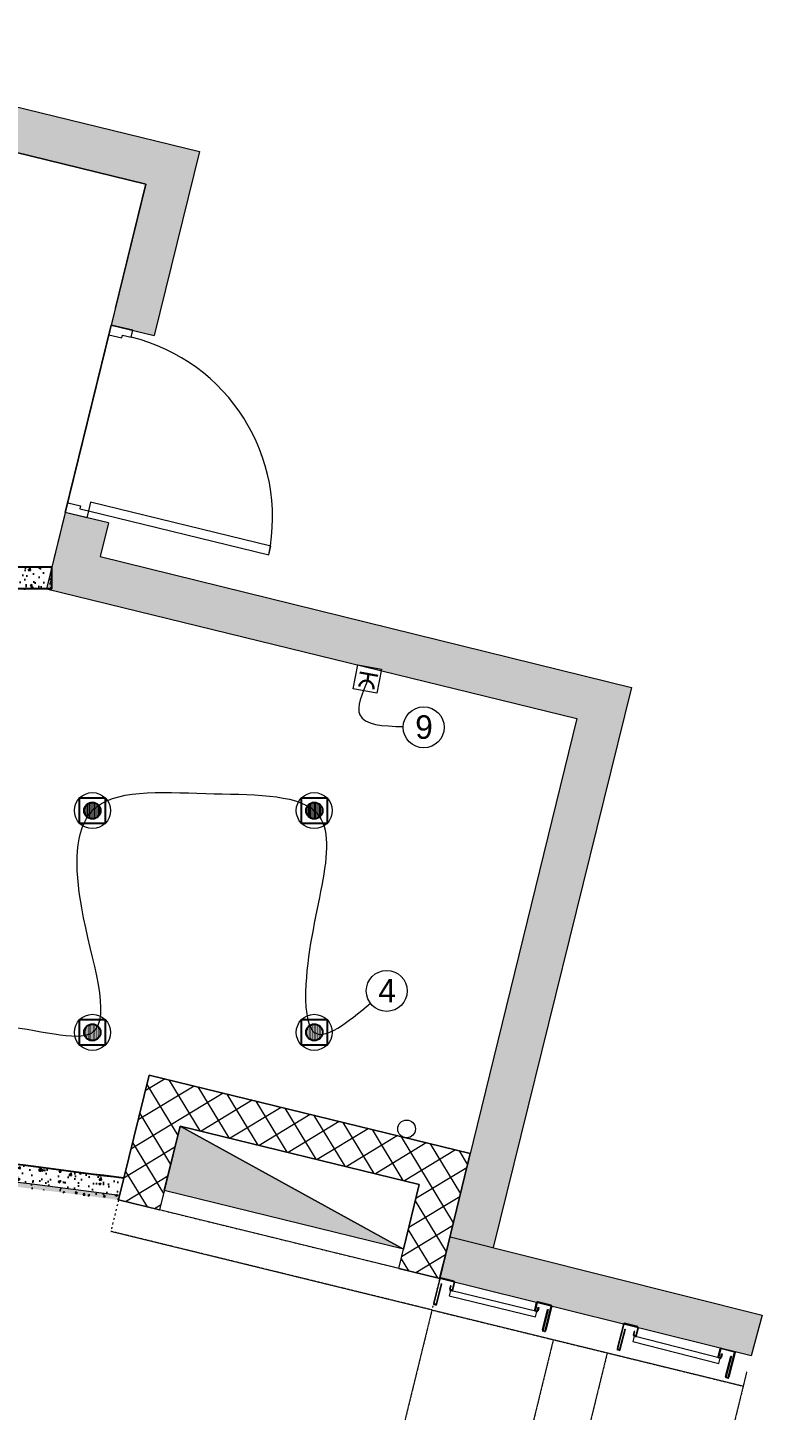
# Model space of a CAD drawing. Header units: millimetres. Extents: x 346472 to 732256, y -34068 to -15883.
# Drawn here: x 569158 to 572468, y -29360 to -23124 of the extents above; entities that cross this region are included whole.
import ezdxf

# ---------------------------------------------------------------- set-up
doc = ezdxf.new("R2010")
doc.units = ezdxf.units.MM
doc.header["$LTSCALE"] = 7
doc.linetypes.add('AED-090-P-CRL2$0$ACAD_ISO03W100', pattern=[30, 12, -18])
doc.linetypes.add('HIDDEN', pattern=[0.375, 0.25, -0.125])
for name, color, linetype in [('1', 1, 'Continuous'), ('1_AVT', 1, 'Continuous'), ('1建筑平面', 7, 'Continuous'), ('AED-090-P-PL02-N$0$0_fsbracket', 1, 'Continuous'), ('LD_light', 253, 'Continuous'), ('WALL', 7, 'Continuous'), ('walls', 7, 'Continuous')]:
    doc.layers.add(name, color=color, linetype=linetype)
for name, color, linetype, lineweight in [('AED-090-P-CRL2$0$HoseReel', 1, 'Continuous', 13), ('EA7 CEILING', 251, 'Continuous', 9), ('EA7 furniture', 7, 'Continuous', 5), ('LIGHTING LAY OUT', 1, 'Continuous', 18), ('QUOTE', 251, 'Continuous', 5), ('连线', 3, 'Continuous', 0)]:
    doc.layers.add(name, color=color, linetype=linetype, lineweight=lineweight)
doc.styles.get("Standard").update_dxf_attribs({"font": 'STKaiti.ttf'})

# ---------------------------------------------------------------- blocks, each defined once
blk = doc.blocks.new('12333')
at = {"layer": 'LD_light'}
h = blk.add_hatch(dxfattribs=at)
h.set_pattern_fill('DOTS', color=6, scale=90.551181, angle=-90, style=0)
h.set_pattern_definition([(270, (572990.7953, 65339.9095), (5.65944882, -2.8297244), [0, -5.65944882])])
h.paths.add_polyline_path([(568486.6, -26655.3, 1), (568412.2, -26655.3, 1)])
at = {"layer": 'LD_light', "color": 6, "elevation": -2.1}
blk.add_lwpolyline([(568506.9, -26597.8), (568506.9, -26712.8), (568391.9, -26712.8), (568391.9, -26597.8)], close=True, dxfattribs=at)
at = {"layer": 'LD_light', "color": 6}
blk.add_circle((568449.4, -26655.3, -2.1), 37.2, dxfattribs=at)
at = {"layer": 'QUOTE', "color": 6, "lineweight": 5}
blk.add_circle((568449.4, -26655.3, -2.1), 81.3, dxfattribs=at)

msp = doc.modelspace()

# ---------------------------------------------------------------- hatches: boundary and pattern name
at = {"layer": 'AED-090-P-CRL2$0$HoseReel', "lineweight": 5, "extrusion": (0.000187716, -0.000339531, 1)}
msp.add_hatch(color=0, dxfattribs=at).paths.add_polyline_path([(570851.2, -28632.9), (569773, -28369), (569844.3, -28077.6)])
at = {"layer": 'EA7 furniture', "lineweight": 5}
h = msp.add_hatch(color=0, dxfattribs=at)
h.dxf.hatch_style = 1
h.paths.add_polyline_path([(568857.6, -28300.7), (568855.5, -28320.6, -0.002651), (569567.1, -28411.3), (569571.9, -28391.8, 0.00266)])
at = {"layer": 'walls', "lineweight": 5}
h = msp.add_hatch(color=0, dxfattribs=at)
h.dxf.hatch_style = 1
h.paths.add_polyline_path([(557066, -18524.4), (556788.5, -18626.5), (557469.9, -20895.5), (557760.7, -27889.8), (557960.5, -27881.2), (557669.7, -20887.2), (562797.1, -22142.1), (562797.1, -21936.2), (557717.3, -20693)])
h.paths.add_polyline_path([(562797.1, -21936.2), (562797.1, -22142.1), (569689.9, -23829.2), (569552.9, -24389), (569534.2, -24465.4), (569631.4, -24489.1), (569728.5, -24512.9), (569931.7, -23682.4)])
h.paths.add_polyline_path([(569484.8, -25508.5), (569521.7, -25358), (569327.4, -25310.4), (569243, -25655.3), (571632.5, -26240.1), (571101.1, -28411.3), (571308.6, -28411.3), (571878.6, -26099.6)])
h.paths.add_polyline_path([(571308.6, -28411.3), (571101.1, -28411.3), (571060.6, -28576.7), (571255.7, -28625.8)])
h.paths.add_polyline_path([(571061.3, -28576.9), (571039, -28665), (571015.5, -28761.2), (571014.4, -28765.5), (572417.9, -29114.1), (572468.4, -28931)])
at = {"layer": 'walls'}
h = msp.add_hatch(dxfattribs=at)
h.set_pattern_fill('AR-CONC', color=256, scale=0.5)
h.paths.add_polyline_path([(568349.4, -25555.3), (569265.3, -25555.3), (569265.3, -25655.3), (568349.4, -25655.3)])
h = msp.add_hatch(dxfattribs=at)
h.set_pattern_fill('AR-CONC', color=256, scale=0.5)
h.paths.add_polyline_path([(568867.8, -28221.3), (568865.9, -28221.1), (568857.6, -28300.7, -0.00266), (569571.9, -28391.8), (569591, -28313.6, 0.002691)])
h = msp.add_hatch(dxfattribs=at)
h.set_pattern_fill('AR-CONC', color=256, scale=0.5)
h.paths.add_polyline_path([(568857.6, -28300.7), (568855.5, -28320.6, -0.002651), (569567.1, -28411.3), (569571.9, -28391.8, 0.00266)])

# ---------------------------------------------------------------- linework, layer by layer
at = {"layer": '1', "color": 0, "lineweight": 5}
msp.add_line((569531.4, -28557, -0.2), (569531.4, -28557, -0.2), dxfattribs=at)
msp.add_circle((570865.5, -28090.8, -0.6), 40, dxfattribs=at)
msp.add_arc((560655.2, -95470.1, -0.2), 67668.4, 82.428099, 84.645908, dxfattribs=at)
at = {"layer": '1_AVT', "color": 0, "lineweight": 5, "extrusion": (0.000187716, -0.000339531, 1)}
for p, q in [((569705, -27847.9, -0.2), (569567.1, -28411.3, -0.4)), ((571152.3, -28202.2, -0.6), (569705, -27847.9, -0.2)), ((569844.4, -28077.7, -0.3), (569751.6, -28456.5, -0.4)), ((570922.5, -28341.5, -0.6), (569844.4, -28077.7, -0.3)), ((571014.4, -28765.5, -0.8), (571152.3, -28202.2, -0.6)), ((570829.8, -28720.4, -0.7), (570922.5, -28341.5, -0.6)), ((569567.1, -28411.3, -0.8), (569751.6, -28456.5, -0.8)), ((570829.8, -28720.4, -0.7), (571014.4, -28765.5, -0.8))]:
    msp.add_line(p, q, dxfattribs=at)
at = {"layer": '1建筑平面', "color": 0, "linetype": 'HIDDEN', "lineweight": 5}
for p, q in [((570979.7, -28907.4, -0.8), (570130.8, -32375.6, -0.8)), ((570979.7, -28907.4, -0.8), (572382.2, -29250.6, -0.8)), ((571526.6, -29041.2, -0.3), (570704.3, -32401, -0.3)), ((571769.5, -29100.7, -0.3), (570983.7, -32311, -0.3)), ((572398, -29186.4, -0.3), (571680.2, -32119.2, -0.3))]:
    msp.add_line(p, q, dxfattribs=at)
at = {"layer": 'AED-090-P-CRL2$0$HoseReel', "color": 0, "linetype": 'Continuous', "lineweight": 5, "extrusion": (0.000187716, -0.000339531, 1)}
for p, q in [((569776.7, -27865.5, -0.2), (569687.4, -27919.7, -0.2)), ((569793.7, -27869.6, -0.2), (569933, -28099.4, -0.3)), ((570038.4, -27929.6, -0.3), (569623.4, -28181.4, -0.3)), ((569907.6, -27897.5, -0.3), (569655.4, -28050.5, -0.3)), ((569694.7, -27890.1, -0.2), (569834, -28119.8, -0.3)), ((569924.5, -27901.7, -0.3), (570063.9, -28131.4, -0.4)), ((570055.3, -27933.7, -0.3), (570194.7, -28163.4, -0.4)), ((570169.3, -27961.6, -0.3), (569939.5, -28101, -0.3)), ((570300.1, -27993.6, -0.4), (570070.4, -28133, -0.4)), ((570186.2, -27965.7, -0.3), (570325.6, -28195.4, -0.4)), ((570317, -27997.7, -0.4), (570456.4, -28227.5, -0.5)), ((569662.6, -28020.9, -0.3), (569802, -28250.7, -0.4)), ((570430.9, -28025.6, -0.4), (570201.2, -28165, -0.4)), ((570561.8, -28057.6, -0.4), (570332.1, -28197, -0.4)), ((570447.9, -28029.8, -0.4), (570587.3, -28259.5, -0.5)), ((570578.7, -28061.8, -0.4), (570718.1, -28291.5, -0.5)), ((570692.6, -28089.7, -0.5), (570462.9, -28229.1, -0.5)), ((570823.5, -28121.7, -0.5), (570593.7, -28261.1, -0.5)), ((570709.6, -28093.8, -0.5), (570848.9, -28323.5, -0.6)), ((569821.1, -28172.8, -0.3), (569591.3, -28312.2, -0.3)), ((569630.6, -28151.8, -0.3), (569770, -28381.5, -0.4)), ((570954.3, -28153.7, -0.5), (570724.6, -28293.1, -0.6)), ((570840.4, -28125.8, -0.5), (571075.9, -28514, -0.7)), ((571085.2, -28185.7, -0.6), (570855.4, -28325.1, -0.6)), ((570971.2, -28157.9, -0.6), (571107.9, -28383.2, -0.7)), ((571102.1, -28189.9, -0.6), (571140, -28252.3, -0.6)), ((569598.6, -28282.6, -0.3), (569695.8, -28442.8, -0.4)), ((569789, -28303.7, -0.4), (569598.8, -28419.1, -0.4)), ((571136.7, -28265.9, -0.6), (570906.9, -28405.3, -0.6)), ((569757, -28434.5, -0.4), (569729.7, -28451.1, -0.4)), ((571104.6, -28396.7, -0.7), (570874.9, -28536.1, -0.7)), ((570904.5, -28415.1, -0.6), (571043.9, -28644.9, -0.7)), ((571072.6, -28527.6, -0.7), (570842.9, -28667, -0.7)), ((570872.5, -28546, -0.7), (571004.2, -28763, -0.8)), ((570840.5, -28676.8, -0.7), (570873.4, -28731, -0.7)), ((571040.6, -28658.4, -0.7), (570907.3, -28739.3, -0.7))]:
    msp.add_line(p, q, dxfattribs=at)
at = {"layer": 'AED-090-P-CRL2$0$HoseReel', "color": 0, "lineweight": 5, "extrusion": (0.000187716, -0.000339531, 1)}
for p, q in [((569773, -28369.1, -0.4), (569844.4, -28077.7, -0.3)), ((569773, -28369.1, -0.4), (569844.4, -28077.7, -0.3)), ((569844.4, -28077.7, -0.3), (570922.5, -28341.5, -0.6)), ((570851.2, -28632.9, -0.7), (569844.4, -28077.7, -0.3)), ((569844.4, -28077.7, -0.3), (570851.2, -28632.9, -0.7)), ((570851.2, -28632.9, -0.7), (569773, -28369.1, -0.4)), ((570851.2, -28632.9, -0.7), (569773, -28369.1, -0.4)), ((570922.5, -28341.5, -0.6), (570851.2, -28632.9, -0.7))]:
    msp.add_line(p, q, dxfattribs=at)
at = {"layer": 'AED-090-P-CRL2$0$HoseReel', "color": 0, "linetype": 'AED-090-P-CRL2$0$ACAD_ISO03W100', "lineweight": 5, "ltscale": 0.1, "extrusion": (0.000187716, -0.000339531, 1)}
for p, q in [((569567.1, -28411.3, -0.8), (569532.4, -28553.1, -0.8)), ((570815.8, -28716.9, -0.7), (569751.6, -28456.5, -0.4))]:
    msp.add_line(p, q, dxfattribs=at)
at = {"layer": 'AED-090-P-CRL2$0$HoseReel', "color": 0, "linetype": 'HIDDEN', "lineweight": 5, "extrusion": (0.00021446, -0.000323304, 1)}
msp.add_line((570979.7, -28907.4, -0.2), (569532.4, -28553.1, 0.2), dxfattribs=at)
at = {"layer": 'AED-090-P-CRL2$0$HoseReel', "color": 0, "linetype": 'AED-090-P-CRL2$0$ACAD_ISO03W100', "lineweight": 5, "ltscale": 0.1, "extrusion": (0.00021446, -0.000323304, 1)}
msp.add_line((571014.3, -28766, -0.8), (570979.7, -28907.4, -0.8), dxfattribs=at)
at = {"layer": 'AED-090-P-PL02-N$0$0_fsbracket', "color": 0, "lineweight": 5, "extrusion": (-0.035899, -0.14847, 0.988265)}
for p, q in [((571014.4, -28765.5, -0.8), (570987.1, -28876.9, -18.5)), ((570990, -28877.6, -18.5), (571017.3, -28766.2, -0.8)), ((571021.2, -28788.1, -3.9), (570998.8, -28879.7, -18.5)), ((571001.7, -28880.5, -18.5), (571024.1, -28788.8, -3.9)), ((571003.7, -28809.2, -7.7), (571003, -28812.1, -8.2)), ((571019.1, -28765.2, -0.5), (571078.3, -28779.7, -0.6)), ((571079.1, -28776.8, -0.1), (571019.8, -28762.3, -0.1)), ((571063, -28798.3, -3.9), (571059.3, -28813.2, -6.3)), ((571062.2, -28813.9, -6.3), (571065.9, -28799, -3.9)), ((571065.9, -28799, -3.9), (571063, -28798.3, -3.9)), ((571079.4, -28781.5, -0.8), (571071, -28816, -6.3)), ((571073.9, -28816.7, -6.3), (571082.4, -28782.2, -0.8)), ((571062.6, -28818.6, -7), (571068.5, -28820, -7)), ((571069.2, -28817.1, -6.5), (571063.4, -28815.7, -6.5)), ((571443, -28907, -6.5), (571451.5, -28872.5, -1)), ((571515.5, -28886.6, -0.8), (571456.2, -28872.1, -0.7)), ((571456.9, -28869.2, -0.3), (571516.2, -28883.7, -0.3)), ((570985.6, -28881.1, -19.2), (570996.3, -28883.7, -19.2)), ((570997, -28880.8, -18.7), (570991.1, -28879.4, -18.7)), ((571454.4, -28873.2, -1), (571445.9, -28907.7, -6.5)), ((571452.2, -28913.8, -7.1), (571446.3, -28912.4, -7.1)), ((571447, -28909.5, -6.7), (571452.9, -28911, -6.7)), ((571454.7, -28909.9, -6.5), (571458.3, -28895, -4.1)), ((571461.2, -28895.7, -4.1), (571457.6, -28910.6, -6.5)), ((571458.3, -28895, -4.1), (571461.2, -28895.7, -4.1)), ((571477.7, -28996.9, -18.7), (571500.1, -28905.2, -4.1)), ((571503, -28905.9, -4.1), (571480.6, -28997.6, -18.7)), ((571489.3, -28999.7, -18.7), (571516.6, -28888.4, -1)), ((571519.5, -28889.1, -1), (571492.2, -29000.5, -18.7)), ((571508.8, -28932.8, -7.9), (571508.1, -28935.7, -8.4)), ((571491.6, -29004.9, -19.4), (571481, -29002.3, -19.4)), ((571481.7, -28999.4, -18.9), (571487.5, -29000.8, -18.9))]:
    msp.add_line(p, q, dxfattribs=at)
at = {"layer": 'AED-090-P-PL02-N$0$0_fsbracket', "color": 0, "lineweight": 5, "extrusion": (-0.037476, -0.148079, 0.988265)}
for p, q in [((571842.3, -28970.7, -0.8), (571813.9, -29081.8, -18.5)), ((571816.8, -29082.5, -18.5), (571845.2, -28971.5, -0.8)), ((571848.9, -28993.3, -3.9), (571825.5, -29084.7, -18.5)), ((571828.4, -29085.5, -18.5), (571851.8, -28994.1, -3.9)), ((571847, -28970.4, -0.5), (571906.1, -28985.5, -0.6)), ((571906.9, -28982.6, -0.1), (571847.8, -28967.5, -0.1)), ((571907.2, -28987.3, -0.8), (571898.4, -29021.8, -6.3)), ((571901.3, -29022.5, -6.3), (571910.1, -28988.1, -0.8)), ((571831.2, -29014.3, -7.7), (571830.4, -29017.1, -8.2)), ((571890.6, -29004, -3.9), (571886.8, -29018.8, -6.3)), ((571889.7, -29019.6, -6.3), (571893.5, -29004.7, -3.9)), ((571890, -29024.2, -7), (571895.8, -29025.7, -7)), ((571893.5, -29004.7, -3.9), (571890.6, -29004, -3.9)), ((571896.6, -29022.9, -6.5), (571890.8, -29021.4, -6.5)), ((571812.3, -29085.9, -19.2), (571823, -29088.7, -19.2)), ((571823.7, -29085.8, -18.7), (571817.9, -29084.3, -18.7)), ((572269.4, -29116.8, -6.5), (572278.3, -29082.3, -1)), ((572281.2, -29083, -1), (572272.3, -29117.5, -6.5)), ((572278.5, -29123.7, -7.1), (572272.7, -29122.2, -7.1)), ((572273.4, -29119.3, -6.7), (572279.2, -29120.8, -6.7)), ((572281.1, -29119.7, -6.5), (572284.9, -29104.9, -4.1)), ((572342.1, -29097.1, -0.8), (572283, -29082, -0.7)), ((572283.7, -29079.1, -0.3), (572342.8, -29094.2, -0.3)), ((572287.8, -29105.6, -4.1), (572284, -29120.5, -6.5)), ((572284.9, -29104.9, -4.1), (572287.8, -29105.6, -4.1)), ((572303.1, -29207, -18.7), (572326.5, -29115.6, -4.1)), ((572329.4, -29116.3, -4.1), (572306, -29207.7, -18.7)), ((572314.7, -29210, -18.7), (572343.2, -29098.9, -1)), ((572346.1, -29099.7, -1), (572317.6, -29210.7, -18.7)), ((572334.9, -29143.2, -7.9), (572334.2, -29146.1, -8.4)), ((572317, -29215.1, -19.4), (572306.4, -29212.4, -19.4)), ((572307.1, -29209.5, -18.9), (572312.9, -29211, -18.9))]:
    msp.add_line(p, q, dxfattribs=at)
at = {"layer": 'AED-090-P-PL02-N$0$0_fsbracket', "color": 0, "lineweight": 5, "extrusion": (-0.035899, -0.14847, 0.988265), "elevation": -16228.5}
for points in [[(561793.2, 104971.6), (561796.2, 104971.6)], [(562289.2, 104970.3), (562286.2, 104970.3)]]:
    msp.add_lwpolyline(points, dxfattribs=at)
msp.add_lwpolyline([(562241.1, 104950.4), (561841.1, 104951.5), (561841, 104926.5), (562241, 104925.4)], close=True, dxfattribs=at)
at = {"layer": 'AED-090-P-PL02-N$0$0_fsbracket', "color": 0, "lineweight": 5, "extrusion": (-0.037476, -0.148079, 0.988265), "elevation": -17141}
for points in [[(561484.3, 110875.4), (561487.3, 110875.4)], [(561980.3, 110874.1), (561977.3, 110874.1)]]:
    msp.add_lwpolyline(points, dxfattribs=at)
msp.add_lwpolyline([(561932.2, 110854.2), (561532.2, 110855.3), (561532.2, 110830.3), (561932.2, 110829.2)], close=True, dxfattribs=at)
at = {"layer": 'AED-090-P-PL02-N$0$0_fsbracket', "color": 0, "lineweight": 5, "extrusion": (-0.035899, -0.14847, 0.988265)}
for centre, radius, start, end in [((561785.7, 104992.2, -16228.5), 4.5, 89.84321, 179.84318), ((561785.7, 104992.2, -16228.5), 1.5, 89.84321, 179.84318), ((561846.7, 104992, -16228.5), 1.5, 359.84307, 89.84321), ((561846.7, 104992, -16228.5), 4.5, 359.84318, 89.84307), ((561840.6, 104956, -16228.5), 4.5, 179.84318, 269.84307), ((561840.6, 104956, -16228.5), 1.5, 179.84318, 269.84321), ((561846.6, 104956, -16228.5), 4.5, 269.84307, 359.84318), ((561846.6, 104956, -16228.5), 1.5, 269.84307, 359.84307), ((562235.7, 104990.9, -16228.5), 4.5, 89.84307, 179.84307), ((562235.7, 104990.9, -16228.5), 1.5, 89.84307, 179.84318), ((561785.4, 104876.2, -16228.5), 4.5, 179.84318, 269.84307), ((561785.4, 104876.2, -16228.5), 1.5, 179.84318, 269.84307), ((561791.4, 104876.1, -16228.5), 4.5, 269.84321, 359.84318), ((561791.4, 104876.1, -16228.5), 1.5, 269.84321, 359.84318), ((562235.6, 104954.9, -16228.5), 4.5, 179.84307, 269.84307), ((562235.6, 104954.9, -16228.5), 1.5, 179.84307, 269.84307), ((562241.6, 104954.9, -16228.5), 4.5, 269.84307, 359.84307), ((562241.6, 104954.9, -16228.5), 1.5, 269.84307, 359.84307), ((562296.7, 104990.8, -16228.5), 1.5, 359.84307, 89.84307), ((562296.7, 104990.8, -16228.5), 4.5, 359.84307, 89.84307), ((562290.4, 104874.8, -16228.5), 4.5, 179.84307, 269.84307), ((562290.4, 104874.8, -16228.5), 1.5, 179.84307, 269.84307), ((562296.4, 104874.8, -16228.5), 4.5, 269.84321, 359.84307), ((562296.4, 104874.8, -16228.5), 1.5, 269.84321, 359.84307)]:
    msp.add_arc(centre, radius, start, end, dxfattribs=at)
at = {"layer": 'AED-090-P-PL02-N$0$0_fsbracket', "color": 0, "lineweight": 5, "extrusion": (-0.037476, -0.148079, 0.988265)}
for centre, radius, start, end in [((561476.9, 110895.9, -17141), 4.5, 89.84321, 179.84318), ((561476.9, 110895.9, -17141), 1.5, 89.84321, 179.84318), ((561537.9, 110895.8, -17141), 1.5, 359.84307, 89.84321), ((561537.9, 110895.8, -17141), 4.5, 359.84318, 89.84307), ((561531.8, 110859.8, -17141), 4.5, 179.84318, 269.84307), ((561531.8, 110859.8, -17141), 1.5, 179.84318, 269.84321), ((561537.8, 110859.8, -17141), 4.5, 269.84307, 359.84318), ((561537.8, 110859.8, -17141), 1.5, 269.84307, 359.84307), ((561476.5, 110779.9, -17141), 4.5, 179.84318, 269.84307), ((561476.5, 110779.9, -17141), 1.5, 179.84318, 269.84307), ((561482.5, 110779.9, -17141), 4.5, 269.84321, 359.84318), ((561482.5, 110779.9, -17141), 1.5, 269.84321, 359.84318), ((561926.8, 110858.7, -17141), 4.5, 179.84307, 269.84307), ((561926.8, 110858.7, -17141), 1.5, 179.84307, 269.84307), ((561926.9, 110894.7, -17141), 4.5, 89.84307, 179.84307), ((561932.8, 110858.7, -17141), 4.5, 269.84307, 359.84307), ((561932.8, 110858.7, -17141), 1.5, 269.84307, 359.84307), ((561926.9, 110894.7, -17141), 1.5, 89.84307, 179.84318), ((561987.9, 110894.5, -17141), 1.5, 359.84307, 89.84307), ((561987.9, 110894.5, -17141), 4.5, 359.84307, 89.84307), ((561981.5, 110778.6, -17141), 4.5, 179.84307, 269.84307), ((561981.5, 110778.6, -17141), 1.5, 179.84307, 269.84307), ((561987.5, 110778.5, -17141), 4.5, 269.84321, 359.84307), ((561987.5, 110778.5, -17141), 1.5, 269.84321, 359.84307)]:
    msp.add_arc(centre, radius, start, end, dxfattribs=at)
at = {"layer": 'EA7 CEILING', "color": 0, "lineweight": 5, "extrusion": (0.000187716, -0.000339531, 1)}
for p, q in [((569567.1, -28411.3, -0.4), (569705, -27847.9, -0.2)), ((569705, -27847.9, -0.2), (571152.3, -28202.2, -0.6)), ((571152.3, -28202.2, -0.6), (571014.4, -28765.5, -0.8)), ((571014.4, -28765.5, -0.8), (569567.1, -28411.3, -0.4))]:
    msp.add_line(p, q, dxfattribs=at)
at = {"layer": 'LIGHTING LAY OUT', "lineweight": 30}
for p, q in [((570736.3, -26047.3), (570654.2, -26032.1)), ((570694.2, -26039.5), (570688.7, -26069.2))]:
    msp.add_line(p, q, dxfattribs=at)
at = {"layer": 'LIGHTING LAY OUT', "lineweight": 5}
msp.add_lwpolyline([(570752, -26017), (570731.9, -26125.9), (570625.3, -26106.1), (570645.4, -25997.3)], close=True, dxfattribs=at)
at = {"layer": 'LIGHTING LAY OUT', "lineweight": 30}
msp.add_arc((570683.3, -26101.6), 32.8, 349.52717, 169.50809, dxfattribs=at)
at = {"layer": 'QUOTE', "color": 2, "lineweight": 5}
for points, knots in [([(568773.2, -24895.2, 0.3), (568752.1, -25270.7, 0.6), (568701.4, -25891.7, 0.8), (568440, -26672.5, -2.5), (568149.9, -27878.1, -3.9), (568941.1, -27540.3, 1.8), (569616.8, -27790.7, -4), (569367.1, -27124.6, 2.1), (569368.4, -26542.2, -4.1), (569949, -26588.3, 2.1), (570684.8, -26570.7, -5.1), (570384.5, -27194.9, 3.5), (570421.6, -27753, -3.3), (570598.3, -27611.4, -1.4), (570702.2, -27523.8, -0.2)], [286.846061, 286.846061, 286.846061, 286.846061, 1377.163567, 2128.884939, 3092.427878, 3705.881876, 4131.285766, 4694.870096, 5136.000416, 5652.296525, 6147.864059, 6932.647562, 7152.058421, 7443.673131, 7443.673131, 7443.673131, 7443.673131]), ([(570688.7, -26069.2), (570664.1, -26128.8), (570607.3, -26265.9), (570760.5, -26273.8), (570850.2, -26276.4)], [0, 0, 0, 0, 158.121435, 363.821266, 363.821266, 363.821266, 363.821266])]:
    msp.add_open_spline(points, degree=3, knots=knots, dxfattribs=at)
at = {"layer": 'WALL', "color": 0, "lineweight": 5}
for p, q in [((557717.3, -20693), (569931.7, -23682.4)), ((557669.7, -20887.2), (569689.9, -23829.2)), ((569931.7, -23682.4), (569728.5, -24512.9)), ((569689.9, -23829.2), (569243, -25655.3)), ((569689.9, -23829.2), (569534.2, -24465.4)), ((569552.9, -24389, 1), (569689.9, -23829.2, 0)), ((569327.4, -25310.4, 0), (569534.2, -24465.4)), ((569534.2, -24465.4), (569523.5, -24509.1)), ((569631.4, -24489.1), (569534.2, -24465.4)), ((569534.2, -24465.4), (569728.5, -24512.9)), ((569623.7, -24520.2), (569631.4, -24489.1)), ((569523.5, -24509.1), (569581.8, -24523.3)), ((569581.8, -24523.3), (569584.9, -24510.7)), ((569584.9, -24510.7), (569623.7, -24520.2)), ((569327.4, -25310.4), (569243, -25655.3)), ((569327.4, -25310.4), (569338.1, -25266.7)), ((569424.5, -25334.2), (569327.4, -25310.4)), ((569521.7, -25358), (569327.4, -25310.4)), ((569338.1, -25266.7), (569396.4, -25281)), ((569396.4, -25281), (569393.3, -25293.6)), ((569393.3, -25293.6), (569432.1, -25303.1)), ((569432.1, -25303.1), (569424.5, -25334.2)), ((569441.6, -25264.3), (569432.1, -25303.1)), ((569432.1, -25303.1), (570244.2, -25501.9)), ((570253.7, -25463), (569441.6, -25264.3)), ((569521.7, -25358), (569484.8, -25508.5)), ((570244.2, -25501.9), (570253.7, -25463)), ((569484.8, -25508.5), (571878.6, -26099.6)), ((569243, -25655.3), (571632.5, -26240.1)), ((571878.6, -26099.6), (571255.7, -28625.8)), ((571632.5, -26240.1), (571015.5, -28761.2)), ((571013.7, -28765.4, -0.3), (571061.3, -28576.9, -0.3)), ((571061.3, -28576.9, -0.3), (572468.4, -28931, -0.3)), ((572417.9, -29114.1, -0.3), (571013.7, -28765.4, -0.3)), ((572468.4, -28931, -0.3), (572417.9, -29114.1, -0.3))]:
    msp.add_line(p, q, dxfattribs=at)
msp.add_arc((569424.4, -25333.1), 837, 348.36846, 76.21954, dxfattribs=at)
at = {"layer": 'walls', "color": 0, "lineweight": 5}
for p, q in [((569689.9, -23829.2), (566949.4, -23158.4, -1)), ((569534.2, -24465.4), (569327.4, -25310.4))]:
    msp.add_line(p, q, dxfattribs=at)
at = {"layer": 'walls', "color": 0}
msp.add_line((569243, -25655.3), (568329.4, -25655.3, 0), dxfattribs=at)
at = {"layer": 'walls', "elevation": 0}
msp.add_lwpolyline([(568349.4, -25555.3), (569265.3, -25555.3), (569265.3, -25655.3), (568349.4, -25655.3)], close=True, dxfattribs=at)
at = {"layer": 'walls'}
for centre, radius, start, end in [((560657.7, -95442.9, -0.2), 67721.1, 82.419833, 83.03824), ((560702.4, -95104.6, -1.5), 67379.8, 82.419588, 83.041128)]:
    msp.add_arc(centre, radius, start, end, dxfattribs=at)
at = {"layer": '连线', "color": 2}
for centre in [(570942.5, -26279.6), (570776, -27468.3)]:
    msp.add_circle(centre, 92.3, dxfattribs=at)

# ---------------------------------------------------------------- block references
at = {"layer": 'QUOTE', "color": 10, "lineweight": 5}
for p in [(1000, 0), (2000, 0), (1000, -1000), (2000, -1000)]:
    msp.add_blockref('12333', p, dxfattribs=at)

# ---------------------------------------------------------------- texts
at = {"layer": '连线', "color": 2}
for s, p in [('9', (570904.4, -26331.5)), ('4', (570737.9, -27520.2))]:
    msp.add_text(s, height=106.2, dxfattribs=at).set_placement(p)

doc.saveas('drawing.dxf')
